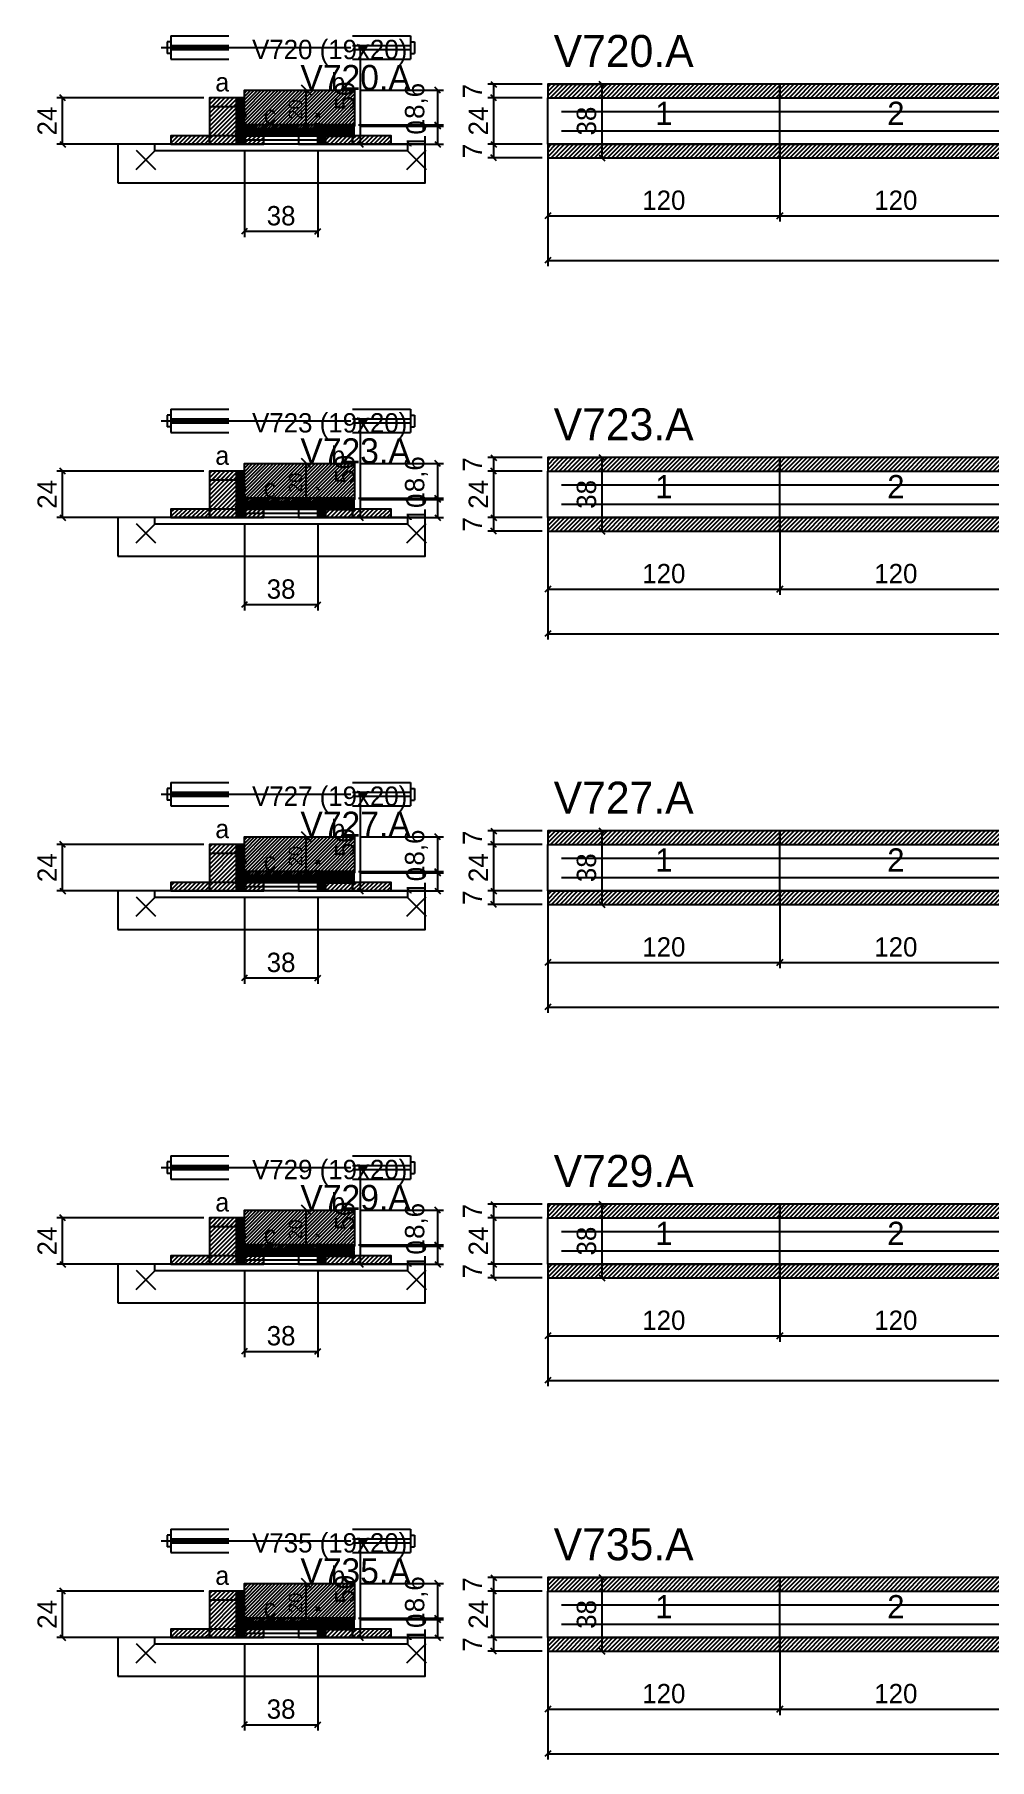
# Model space of a CAD drawing. Extents: x -9000 to 3070, y -6649 to 1250.
# Drawn here: x -69 to 425, y -2596 to -1704 of the extents above; entities that cross this region are included whole.
import ezdxf
from ezdxf.enums import TextEntityAlignment as Align

# ---------------------------------------------------------------- set-up
doc = ezdxf.new("R2010")
doc.units = 0
for name, color, linetype in [('5', 5, 'Continuous'), ('BARRA_ANCORAGEM', 126, 'Continuous'), ('barrote', 126, 'Continuous'), ('CONCRETO', 251, 'Continuous'), ('COTA', 241, 'Continuous'), ('Cota Seção (2x)', 241, 'Continuous'), ('detalhes', 7, 'Continuous'), ('Hachura', 251, 'Continuous'), ('HACHURACONCRETO', 251, 'Continuous'), ('Madeira', 126, 'Continuous'), ('NOMENCLATURA', 7, 'Continuous'), ('Painéis', 200, 'Continuous'), ('presilha', 224, 'Continuous'), ('SARR_2.2x7', 40, 'Continuous'), ('SARRAFO_2_2X7', 40, 'Continuous'), ('SCO-___-LAJ', 224, 'Continuous'), ('TENSOR', 224, 'Continuous'), ('Texto Seção', 7, 'Continuous')]:
    doc.layers.add(name, color=color, linetype=linetype)
doc.dimstyles.new('PAINEL', dxfattribs={"dimtxt": 10, "dimasz": 3, "dimexe": 3, "dimexo": 3, "dimgap": 3, "dimtad": 1, "dimblk": 'OBLIQUE', "dimblk1": 'OBLIQUE', "dimcen": 2.5, "dimclrd": 4, "dimclre": 4, "dimclrt": 240, "dimazin": 3, "dimtfac": 1, "dimtmove": 0, "dimatfit": 3})
doc.dimstyles.new('SECAO2X', dxfattribs={"dimtxt": 7, "dimasz": 5, "dimexe": 3, "dimexo": 3, "dimgap": 2, "dimtad": 3, "dimblk": 'OBLIQUE', "dimblk1": 'OBLIQUE', "dimcen": 2.5, "dimclrd": 4, "dimclre": 4, "dimclrt": 1, "dimazin": 3, "dimtfac": 1, "dimtmove": 0, "dimatfit": 3})

# ---------------------------------------------------------------- blocks, each defined once
blk = doc.blocks.new('PAR_ESQ')
for p, q in [((-1, -1), (1, 1)), ((-1, 1), (1, -1))]:
    blk.add_line(p, q)
blk = doc.blocks.new('PAR_FUNDO_ESQ')
for p, q in [((-1, -1), (1, 1)), ((-1, 1), (1, -1))]:
    blk.add_line(p, q)
blk = doc.blocks.new('PAR_FUNDO_DIR')
for p, q in [((-1, -1), (1, 1)), ((-1, 1), (1, -1))]:
    blk.add_line(p, q)
blk = doc.blocks.new('par_int_esq')
for p, q in [((-1, -1), (1, 1)), ((-1, 1), (1, -1))]:
    blk.add_line(p, q)
blk = doc.blocks.new('par_int_dir')
for p, q in [((-1, -1), (1, 1)), ((-1, 1), (1, -1))]:
    blk.add_line(p, q)
blk = doc.blocks.new('_OBLIQUE')
at = {"color": 0, "linetype": 'BYBLOCK'}
blk.add_line((-0.5, -0.5), (0.5, 0.5), dxfattribs=at)

msp = doc.modelspace()

# ---------------------------------------------------------------- hatches: boundary and pattern name
at = {"layer": 'COTA'}
h = msp.add_hatch(dxfattribs=at)
h.set_pattern_fill('ANSI31', scale=0.4)
h.paths.add_polyline_path([(40, -1753), (40, -1733), (97, -1733), (97, -1751.6), (78, -1751.6), (78, -1753)])
h = msp.add_hatch(dxfattribs=at)
h.set_pattern_fill('ANSI31', scale=0.5)
h.paths.add_polyline_path([(197, -1737), (317, -1737), (317, -1730), (197, -1730)])
h = msp.add_hatch(dxfattribs=at)
h.set_pattern_fill('ANSI31', scale=0.5)
h.paths.add_polyline_path([(317, -1737), (437, -1737), (437, -1730), (317, -1730)])
h = msp.add_hatch(dxfattribs=at)
h.set_pattern_fill('ANSI31', scale=0.5)
h.paths.add_polyline_path([(197, -1768), (317, -1768), (317, -1761), (197, -1761)])
h = msp.add_hatch(dxfattribs=at)
h.set_pattern_fill('ANSI31', scale=0.5)
h.paths.add_polyline_path([(317, -1768), (437, -1768), (437, -1761), (317, -1761)])
h = msp.add_hatch(dxfattribs=at)
h.set_pattern_fill('ANSI31', scale=0.4)
h.paths.add_polyline_path([(40, -1946), (40, -1926), (97, -1926), (97, -1944.6), (78, -1944.6), (78, -1946)])
h = msp.add_hatch(dxfattribs=at)
h.set_pattern_fill('ANSI31', scale=0.5)
h.paths.add_polyline_path([(197, -1930), (317, -1930), (317, -1923), (197, -1923)])
h = msp.add_hatch(dxfattribs=at)
h.set_pattern_fill('ANSI31', scale=0.5)
h.paths.add_polyline_path([(317, -1930), (437, -1930), (437, -1923), (317, -1923)])
h = msp.add_hatch(dxfattribs=at)
h.set_pattern_fill('ANSI31', scale=0.5)
h.paths.add_polyline_path([(197, -1961), (317, -1961), (317, -1954), (197, -1954)])
h = msp.add_hatch(dxfattribs=at)
h.set_pattern_fill('ANSI31', scale=0.5)
h.paths.add_polyline_path([(317, -1961), (437, -1961), (437, -1954), (317, -1954)])
h = msp.add_hatch(dxfattribs=at)
h.set_pattern_fill('ANSI31', scale=0.4)
h.paths.add_polyline_path([(40, -2139), (40, -2119), (97, -2119), (97, -2137.6), (78, -2137.6), (78, -2139)])
h = msp.add_hatch(dxfattribs=at)
h.set_pattern_fill('ANSI31', scale=0.5)
h.paths.add_polyline_path([(197, -2123), (317, -2123), (317, -2116), (197, -2116)])
h = msp.add_hatch(dxfattribs=at)
h.set_pattern_fill('ANSI31', scale=0.5)
h.paths.add_polyline_path([(317, -2123), (437, -2123), (437, -2116), (317, -2116)])
h = msp.add_hatch(dxfattribs=at)
h.set_pattern_fill('ANSI31', scale=0.5)
h.paths.add_polyline_path([(197, -2154), (317, -2154), (317, -2147), (197, -2147)])
h = msp.add_hatch(dxfattribs=at)
h.set_pattern_fill('ANSI31', scale=0.5)
h.paths.add_polyline_path([(317, -2154), (437, -2154), (437, -2147), (317, -2147)])
h = msp.add_hatch(dxfattribs=at)
h.set_pattern_fill('ANSI31', scale=0.5)
h.paths.add_polyline_path([(197, -2316), (317, -2316), (317, -2309), (197, -2309)])
h = msp.add_hatch(dxfattribs=at)
h.set_pattern_fill('ANSI31', scale=0.5)
h.paths.add_polyline_path([(317, -2316), (437, -2316), (437, -2309), (317, -2309)])
h = msp.add_hatch(dxfattribs=at)
h.set_pattern_fill('ANSI31', scale=0.4)
h.paths.add_polyline_path([(40, -2332), (40, -2312), (97, -2312), (97, -2330.6), (78, -2330.6), (78, -2332)])
h = msp.add_hatch(dxfattribs=at)
h.set_pattern_fill('ANSI31', scale=0.5)
h.paths.add_polyline_path([(197, -2347), (317, -2347), (317, -2340), (197, -2340)])
h = msp.add_hatch(dxfattribs=at)
h.set_pattern_fill('ANSI31', scale=0.5)
h.paths.add_polyline_path([(317, -2347), (437, -2347), (437, -2340), (317, -2340)])
h = msp.add_hatch(dxfattribs=at)
h.set_pattern_fill('ANSI31', scale=0.4)
h.paths.add_polyline_path([(40, -2525), (40, -2505), (97, -2505), (97, -2523.6), (78, -2523.6), (78, -2525)])
h = msp.add_hatch(dxfattribs=at)
h.set_pattern_fill('ANSI31', scale=0.5)
h.paths.add_polyline_path([(197, -2509), (317, -2509), (317, -2502), (197, -2502)])
h = msp.add_hatch(dxfattribs=at)
h.set_pattern_fill('ANSI31', scale=0.5)
h.paths.add_polyline_path([(317, -2509), (437, -2509), (437, -2502), (317, -2502)])
h = msp.add_hatch(dxfattribs=at)
h.set_pattern_fill('ANSI31', scale=0.5)
h.paths.add_polyline_path([(197, -2540), (317, -2540), (317, -2533), (197, -2533)])
h = msp.add_hatch(dxfattribs=at)
h.set_pattern_fill('ANSI31', scale=0.5)
h.paths.add_polyline_path([(317, -2540), (437, -2540), (437, -2533), (317, -2533)])
at = {"layer": 'Hachura'}
h = msp.add_hatch(dxfattribs=at)
h.set_pattern_fill('ANSI31', scale=0.5)
h.paths.add_polyline_path([(22, -1761), (36, -1761), (36, -1737), (22, -1737)])
h = msp.add_hatch(dxfattribs=at)
h.set_pattern_fill('ANSI31', scale=0.5)
h.paths.add_polyline_path([(22, -1741.4), (36, -1741.4), (36, -1737), (22, -1737)])
h = msp.add_hatch(dxfattribs=at)
h.set_pattern_fill('SOLID')
h.paths.add_polyline_path([(36, -1761), (40, -1761), (40, -1737), (36, -1737)])
h = msp.add_hatch(dxfattribs=at)
h.set_pattern_fill('ANSI31', scale=0.5)
h.paths.add_polyline_path([(2, -1761), (22, -1761), (22, -1756.6), (2, -1756.6)])
h = msp.add_hatch(dxfattribs=at)
h.set_pattern_fill('SOLID')
h.paths.add_polyline_path([(40, -1756.6), (78, -1756.6), (78, -1753), (40, -1753)])
h = msp.add_hatch(dxfattribs=at)
h.set_pattern_fill('ANSI31', scale=0.5)
h.paths.add_polyline_path([(40, -1761), (50, -1761), (50, -1756.6), (40, -1756.6)])
h = msp.add_hatch(dxfattribs=at)
h.set_pattern_fill('SOLID')
h.paths.add_polyline_path([(78, -1761), (82, -1761), (82, -1751), (78, -1751)])
h = msp.add_hatch(dxfattribs=at)
h.set_pattern_fill('SOLID')
h.paths.add_polyline_path([(78, -1751), (97, -1751), (97, -1757), (78, -1757)])
h = msp.add_hatch(dxfattribs=at)
h.set_pattern_fill('ANSI31', scale=0.5)
h.paths.add_polyline_path([(82, -1761), (96, -1761), (96, -1751), (82, -1751)])
h = msp.add_hatch(dxfattribs=at)
h.set_pattern_fill('ANSI31', scale=0.5)
h.paths.add_polyline_path([(82, -1755.4), (96, -1755.4), (96, -1751), (82, -1751)])
h = msp.add_hatch(dxfattribs=at)
h.set_pattern_fill('ANSI31', scale=0.5)
h.paths.add_polyline_path([(96, -1761), (116, -1761), (116, -1756.6), (96, -1756.6)])
h = msp.add_hatch(dxfattribs=at)
h.set_pattern_fill('ANSI31', scale=0.5)
h.paths.add_polyline_path([(22, -1954), (36, -1954), (36, -1930), (22, -1930)])
h = msp.add_hatch(dxfattribs=at)
h.set_pattern_fill('ANSI31', scale=0.5)
h.paths.add_polyline_path([(22, -1934.4), (36, -1934.4), (36, -1930), (22, -1930)])
h = msp.add_hatch(dxfattribs=at)
h.set_pattern_fill('SOLID')
h.paths.add_polyline_path([(36, -1954), (40, -1954), (40, -1930), (36, -1930)])
h = msp.add_hatch(dxfattribs=at)
h.set_pattern_fill('SOLID')
h.paths.add_polyline_path([(78, -1954), (82, -1954), (82, -1944), (78, -1944)])
h = msp.add_hatch(dxfattribs=at)
h.set_pattern_fill('SOLID')
h.paths.add_polyline_path([(78, -1944), (97, -1944), (97, -1950), (78, -1950)])
h = msp.add_hatch(dxfattribs=at)
h.set_pattern_fill('ANSI31', scale=0.5)
h.paths.add_polyline_path([(82, -1954), (96, -1954), (96, -1944), (82, -1944)])
h = msp.add_hatch(dxfattribs=at)
h.set_pattern_fill('ANSI31', scale=0.5)
h.paths.add_polyline_path([(82, -1948.4), (96, -1948.4), (96, -1944), (82, -1944)])
h = msp.add_hatch(dxfattribs=at)
h.set_pattern_fill('ANSI31', scale=0.5)
h.paths.add_polyline_path([(2, -1954), (22, -1954), (22, -1949.6), (2, -1949.6)])
h = msp.add_hatch(dxfattribs=at)
h.set_pattern_fill('SOLID')
h.paths.add_polyline_path([(40, -1949.6), (78, -1949.6), (78, -1946), (40, -1946)])
h = msp.add_hatch(dxfattribs=at)
h.set_pattern_fill('ANSI31', scale=0.5)
h.paths.add_polyline_path([(40, -1954), (50, -1954), (50, -1949.6), (40, -1949.6)])
h = msp.add_hatch(dxfattribs=at)
h.set_pattern_fill('ANSI31', scale=0.5)
h.paths.add_polyline_path([(96, -1954), (116, -1954), (116, -1949.6), (96, -1949.6)])
h = msp.add_hatch(dxfattribs=at)
h.set_pattern_fill('ANSI31', scale=0.5)
h.paths.add_polyline_path([(22, -2147), (36, -2147), (36, -2123), (22, -2123)])
h = msp.add_hatch(dxfattribs=at)
h.set_pattern_fill('ANSI31', scale=0.5)
h.paths.add_polyline_path([(22, -2127.4), (36, -2127.4), (36, -2123), (22, -2123)])
h = msp.add_hatch(dxfattribs=at)
h.set_pattern_fill('SOLID')
h.paths.add_polyline_path([(36, -2147), (40, -2147), (40, -2123), (36, -2123)])
h = msp.add_hatch(dxfattribs=at)
h.set_pattern_fill('SOLID')
h.paths.add_polyline_path([(40, -2142.6), (78, -2142.6), (78, -2139), (40, -2139)])
h = msp.add_hatch(dxfattribs=at)
h.set_pattern_fill('SOLID')
h.paths.add_polyline_path([(78, -2147), (82, -2147), (82, -2137), (78, -2137)])
h = msp.add_hatch(dxfattribs=at)
h.set_pattern_fill('SOLID')
h.paths.add_polyline_path([(78, -2137), (97, -2137), (97, -2143), (78, -2143)])
h = msp.add_hatch(dxfattribs=at)
h.set_pattern_fill('ANSI31', scale=0.5)
h.paths.add_polyline_path([(82, -2147), (96, -2147), (96, -2137), (82, -2137)])
h = msp.add_hatch(dxfattribs=at)
h.set_pattern_fill('ANSI31', scale=0.5)
h.paths.add_polyline_path([(82, -2141.4), (96, -2141.4), (96, -2137), (82, -2137)])
h = msp.add_hatch(dxfattribs=at)
h.set_pattern_fill('ANSI31', scale=0.5)
h.paths.add_polyline_path([(2, -2147), (22, -2147), (22, -2142.6), (2, -2142.6)])
h = msp.add_hatch(dxfattribs=at)
h.set_pattern_fill('ANSI31', scale=0.5)
h.paths.add_polyline_path([(40, -2147), (50, -2147), (50, -2142.6), (40, -2142.6)])
h = msp.add_hatch(dxfattribs=at)
h.set_pattern_fill('ANSI31', scale=0.5)
h.paths.add_polyline_path([(96, -2147), (116, -2147), (116, -2142.6), (96, -2142.6)])
h = msp.add_hatch(dxfattribs=at)
h.set_pattern_fill('ANSI31', scale=0.5)
h.paths.add_polyline_path([(22, -2340), (36, -2340), (36, -2316), (22, -2316)])
h = msp.add_hatch(dxfattribs=at)
h.set_pattern_fill('ANSI31', scale=0.5)
h.paths.add_polyline_path([(22, -2320.4), (36, -2320.4), (36, -2316), (22, -2316)])
h = msp.add_hatch(dxfattribs=at)
h.set_pattern_fill('SOLID')
h.paths.add_polyline_path([(36, -2340), (40, -2340), (40, -2316), (36, -2316)])
h = msp.add_hatch(dxfattribs=at)
h.set_pattern_fill('ANSI31', scale=0.5)
h.paths.add_polyline_path([(2, -2340), (22, -2340), (22, -2335.6), (2, -2335.6)])
h = msp.add_hatch(dxfattribs=at)
h.set_pattern_fill('SOLID')
h.paths.add_polyline_path([(40, -2335.6), (78, -2335.6), (78, -2332), (40, -2332)])
h = msp.add_hatch(dxfattribs=at)
h.set_pattern_fill('ANSI31', scale=0.5)
h.paths.add_polyline_path([(40, -2340), (50, -2340), (50, -2335.6), (40, -2335.6)])
h = msp.add_hatch(dxfattribs=at)
h.set_pattern_fill('SOLID')
h.paths.add_polyline_path([(78, -2340), (82, -2340), (82, -2330), (78, -2330)])
h = msp.add_hatch(dxfattribs=at)
h.set_pattern_fill('SOLID')
h.paths.add_polyline_path([(78, -2330), (97, -2330), (97, -2336), (78, -2336)])
h = msp.add_hatch(dxfattribs=at)
h.set_pattern_fill('ANSI31', scale=0.5)
h.paths.add_polyline_path([(82, -2340), (96, -2340), (96, -2330), (82, -2330)])
h = msp.add_hatch(dxfattribs=at)
h.set_pattern_fill('ANSI31', scale=0.5)
h.paths.add_polyline_path([(82, -2334.4), (96, -2334.4), (96, -2330), (82, -2330)])
h = msp.add_hatch(dxfattribs=at)
h.set_pattern_fill('ANSI31', scale=0.5)
h.paths.add_polyline_path([(96, -2340), (116, -2340), (116, -2335.6), (96, -2335.6)])
h = msp.add_hatch(dxfattribs=at)
h.set_pattern_fill('ANSI31', scale=0.5)
h.paths.add_polyline_path([(22, -2533), (36, -2533), (36, -2509), (22, -2509)])
h = msp.add_hatch(dxfattribs=at)
h.set_pattern_fill('ANSI31', scale=0.5)
h.paths.add_polyline_path([(22, -2513.4), (36, -2513.4), (36, -2509), (22, -2509)])
h = msp.add_hatch(dxfattribs=at)
h.set_pattern_fill('SOLID')
h.paths.add_polyline_path([(36, -2533), (40, -2533), (40, -2509), (36, -2509)])
h = msp.add_hatch(dxfattribs=at)
h.set_pattern_fill('SOLID')
h.paths.add_polyline_path([(78, -2533), (82, -2533), (82, -2523), (78, -2523)])
h = msp.add_hatch(dxfattribs=at)
h.set_pattern_fill('SOLID')
h.paths.add_polyline_path([(78, -2523), (97, -2523), (97, -2529), (78, -2529)])
h = msp.add_hatch(dxfattribs=at)
h.set_pattern_fill('ANSI31', scale=0.5)
h.paths.add_polyline_path([(82, -2533), (96, -2533), (96, -2523), (82, -2523)])
h = msp.add_hatch(dxfattribs=at)
h.set_pattern_fill('ANSI31', scale=0.5)
h.paths.add_polyline_path([(82, -2527.4), (96, -2527.4), (96, -2523), (82, -2523)])
h = msp.add_hatch(dxfattribs=at)
h.set_pattern_fill('ANSI31', scale=0.5)
h.paths.add_polyline_path([(2, -2533), (22, -2533), (22, -2528.6), (2, -2528.6)])
h = msp.add_hatch(dxfattribs=at)
h.set_pattern_fill('SOLID')
h.paths.add_polyline_path([(40, -2528.6), (78, -2528.6), (78, -2525), (40, -2525)])
h = msp.add_hatch(dxfattribs=at)
h.set_pattern_fill('ANSI31', scale=0.5)
h.paths.add_polyline_path([(40, -2533), (50, -2533), (50, -2528.6), (40, -2528.6)])
h = msp.add_hatch(dxfattribs=at)
h.set_pattern_fill('ANSI31', scale=0.5)
h.paths.add_polyline_path([(96, -2533), (116, -2533), (116, -2528.6), (96, -2528.6)])
at = {"layer": 'HACHURACONCRETO'}
h = msp.add_hatch(dxfattribs=at)
h.set_pattern_fill('ANSI31', scale=0.3)
h.paths.add_polyline_path([(40, -1756.6), (78, -1756.6), (78, -1751), (40, -1751)])
h = msp.add_hatch(dxfattribs=at)
h.set_pattern_fill('ANSI31', scale=0.3)
h.paths.add_polyline_path([(40, -1949.6), (78, -1949.6), (78, -1944), (40, -1944)])
h = msp.add_hatch(dxfattribs=at)
h.set_pattern_fill('ANSI31', scale=0.3)
h.paths.add_polyline_path([(40, -2142.6), (78, -2142.6), (78, -2137), (40, -2137)])
h = msp.add_hatch(dxfattribs=at)
h.set_pattern_fill('ANSI31', scale=0.3)
h.paths.add_polyline_path([(40, -2335.6), (78, -2335.6), (78, -2330), (40, -2330)])
h = msp.add_hatch(dxfattribs=at)
h.set_pattern_fill('ANSI31', scale=0.3)
h.paths.add_polyline_path([(40, -2528.6), (78, -2528.6), (78, -2523), (40, -2523)])

# ---------------------------------------------------------------- linework, layer by layer
for p, q in [((0, -1708), (0, -1714)), ((2, -1708), (0, -1708)), ((2, -1705), (32, -1705)), ((2, -1705), (2, -1717)), ((2, -1710), (32, -1710)), ((2, -1712), (32, -1712)), ((96, -1705), (126, -1705)), ((96, -1710), (126, -1710)), ((96, -1712), (126, -1712)), ((126, -1705), (126, -1717)), ((126, -1708), (128, -1708)), ((128, -1708), (128, -1714)), ((2, -1714), (0, -1714)), ((2, -1717), (32, -1717)), ((96, -1717), (126, -1717)), ((126, -1714), (128, -1714)), ((2, -1898), (32, -1898)), ((2, -1898), (2, -1910)), ((96, -1898), (126, -1898)), ((126, -1898), (126, -1910)), ((0, -1901), (0, -1907)), ((2, -1901), (0, -1901)), ((2, -1907), (0, -1907)), ((2, -1903), (32, -1903)), ((2, -1905), (32, -1905)), ((96, -1903), (126, -1903)), ((96, -1905), (126, -1905)), ((126, -1901), (128, -1901)), ((126, -1907), (128, -1907)), ((128, -1901), (128, -1907)), ((2, -1910), (32, -1910)), ((96, -1910), (126, -1910)), ((0, -2094), (0, -2100)), ((2, -2094), (0, -2094)), ((2, -2091), (32, -2091)), ((2, -2091), (2, -2103)), ((96, -2091), (126, -2091)), ((126, -2091), (126, -2103)), ((126, -2094), (128, -2094)), ((128, -2094), (128, -2100)), ((2, -2100), (0, -2100)), ((2, -2096), (32, -2096)), ((2, -2098), (32, -2098)), ((2, -2103), (32, -2103)), ((96, -2096), (126, -2096)), ((96, -2098), (126, -2098)), ((96, -2103), (126, -2103)), ((126, -2100), (128, -2100)), ((0, -2287), (0, -2293)), ((2, -2287), (0, -2287)), ((2, -2284), (32, -2284)), ((2, -2284), (2, -2296)), ((2, -2289), (32, -2289)), ((2, -2291), (32, -2291)), ((96, -2284), (126, -2284)), ((96, -2289), (126, -2289)), ((96, -2291), (126, -2291)), ((126, -2284), (126, -2296)), ((126, -2287), (128, -2287)), ((128, -2287), (128, -2293)), ((2, -2293), (0, -2293)), ((2, -2296), (32, -2296)), ((96, -2296), (126, -2296)), ((126, -2293), (128, -2293)), ((2, -2477), (32, -2477)), ((2, -2477), (2, -2489)), ((96, -2477), (126, -2477)), ((126, -2477), (126, -2489)), ((0, -2480), (0, -2486)), ((2, -2480), (0, -2480)), ((2, -2486), (0, -2486)), ((2, -2482), (32, -2482)), ((2, -2484), (32, -2484)), ((96, -2482), (126, -2482)), ((96, -2484), (126, -2484)), ((126, -2480), (128, -2480)), ((126, -2486), (128, -2486)), ((128, -2480), (128, -2486)), ((2, -2489), (32, -2489)), ((96, -2489), (126, -2489))]:
    msp.add_line(p, q)
at = {"layer": 'BARRA_ANCORAGEM'}
for p, q in [((40, -1753.3), (78, -1753.3)), ((40, -1755.3), (40, -1753.3)), ((40, -1755.3), (78, -1755.3)), ((40, -1756.7), (78, -1756.7)), ((40, -1758.7), (40, -1756.7)), ((78, -1755.3), (78, -1753.3)), ((78, -1758.7), (78, -1756.7)), ((40, -1758.7), (78, -1758.7)), ((40, -1946.3), (78, -1946.3)), ((40, -1948.3), (40, -1946.3)), ((40, -1948.3), (78, -1948.3)), ((40, -1949.7), (78, -1949.7)), ((40, -1951.7), (40, -1949.7)), ((40, -1951.7), (78, -1951.7)), ((78, -1948.3), (78, -1946.3)), ((78, -1951.7), (78, -1949.7)), ((40, -2139.3), (78, -2139.3)), ((40, -2141.3), (40, -2139.3)), ((78, -2141.3), (78, -2139.3)), ((40, -2141.3), (78, -2141.3)), ((40, -2142.7), (78, -2142.7)), ((40, -2144.7), (40, -2142.7)), ((40, -2144.7), (78, -2144.7)), ((78, -2144.7), (78, -2142.7)), ((40, -2332.3), (78, -2332.3)), ((40, -2334.3), (40, -2332.3)), ((40, -2334.3), (78, -2334.3)), ((40, -2335.7), (78, -2335.7)), ((40, -2337.7), (40, -2335.7)), ((78, -2334.3), (78, -2332.3)), ((78, -2337.7), (78, -2335.7)), ((40, -2337.7), (78, -2337.7)), ((40, -2525.3), (78, -2525.3)), ((40, -2527.3), (40, -2525.3)), ((40, -2527.3), (78, -2527.3)), ((40, -2528.7), (78, -2528.7)), ((40, -2530.7), (40, -2528.7)), ((40, -2530.7), (78, -2530.7)), ((78, -2527.3), (78, -2525.3)), ((78, -2530.7), (78, -2528.7))]:
    msp.add_line(p, q, dxfattribs=at)
at = {"layer": 'barrote'}
for points in [[(-25.5, -1781), (133.5, -1781), (133.5, -1761), (-25.5, -1761)], [(-25.5, -1974), (133.5, -1974), (133.5, -1954), (-25.5, -1954)], [(-25.5, -2167), (133.5, -2167), (133.5, -2147), (-25.5, -2147)], [(-25.5, -2360), (133.5, -2360), (133.5, -2340), (-25.5, -2340)], [(-25.5, -2553), (133.5, -2553), (133.5, -2533), (-25.5, -2533)]]:
    msp.add_lwpolyline(points, close=True, dxfattribs=at)
at = {"layer": 'CONCRETO'}
for points in [[(40, -1753), (40, -1733), (97, -1733), (97, -1751.6), (78, -1751.6), (78, -1753)], [(40, -1946), (40, -1926), (97, -1926), (97, -1944.6), (78, -1944.6), (78, -1946)], [(40, -2139), (40, -2119), (97, -2119), (97, -2137.6), (78, -2137.6), (78, -2139)], [(40, -2332), (40, -2312), (97, -2312), (97, -2330.6), (78, -2330.6), (78, -2332)], [(40, -2525), (40, -2505), (97, -2505), (97, -2523.6), (78, -2523.6), (78, -2525)]]:
    msp.add_lwpolyline(points, close=True, dxfattribs=at)
at = {"layer": 'HACHURACONCRETO'}
for points in [[(40, -1756.6), (78, -1756.6), (78, -1751), (40, -1751)], [(40, -1949.6), (78, -1949.6), (78, -1944), (40, -1944)], [(40, -2142.6), (78, -2142.6), (78, -2137), (40, -2137)], [(40, -2335.6), (78, -2335.6), (78, -2330), (40, -2330)], [(40, -2528.6), (78, -2528.6), (78, -2523), (40, -2523)]]:
    msp.add_lwpolyline(points, close=True, dxfattribs=at)
at = {"layer": 'Madeira'}
for points in [[(22, -1761), (36, -1761), (36, -1737), (22, -1737)], [(22, -1741.4), (36, -1741.4), (36, -1737), (22, -1737)], [(2, -1761), (22, -1761), (22, -1756.6), (2, -1756.6)], [(22, -1761), (36, -1761), (36, -1756.6), (22, -1756.6)], [(40, -1761), (50, -1761), (50, -1756.6), (40, -1756.6)], [(68, -1761), (78, -1761), (78, -1756.6), (68, -1756.6)], [(82, -1761), (96, -1761), (96, -1751), (82, -1751)], [(82, -1755.4), (96, -1755.4), (96, -1751), (82, -1751)], [(96, -1761), (116, -1761), (116, -1756.6), (96, -1756.6)], [(22, -1954), (36, -1954), (36, -1930), (22, -1930)], [(22, -1934.4), (36, -1934.4), (36, -1930), (22, -1930)], [(82, -1954), (96, -1954), (96, -1944), (82, -1944)], [(82, -1948.4), (96, -1948.4), (96, -1944), (82, -1944)], [(2, -1954), (22, -1954), (22, -1949.6), (2, -1949.6)], [(22, -1954), (36, -1954), (36, -1949.6), (22, -1949.6)], [(40, -1954), (50, -1954), (50, -1949.6), (40, -1949.6)], [(68, -1954), (78, -1954), (78, -1949.6), (68, -1949.6)], [(96, -1954), (116, -1954), (116, -1949.6), (96, -1949.6)], [(22, -2147), (36, -2147), (36, -2123), (22, -2123)], [(22, -2127.4), (36, -2127.4), (36, -2123), (22, -2123)], [(82, -2147), (96, -2147), (96, -2137), (82, -2137)], [(82, -2141.4), (96, -2141.4), (96, -2137), (82, -2137)], [(2, -2147), (22, -2147), (22, -2142.6), (2, -2142.6)], [(22, -2147), (36, -2147), (36, -2142.6), (22, -2142.6)], [(40, -2147), (50, -2147), (50, -2142.6), (40, -2142.6)], [(68, -2147), (78, -2147), (78, -2142.6), (68, -2142.6)], [(96, -2147), (116, -2147), (116, -2142.6), (96, -2142.6)], [(22, -2340), (36, -2340), (36, -2316), (22, -2316)], [(22, -2320.4), (36, -2320.4), (36, -2316), (22, -2316)], [(2, -2340), (22, -2340), (22, -2335.6), (2, -2335.6)], [(22, -2340), (36, -2340), (36, -2335.6), (22, -2335.6)], [(40, -2340), (50, -2340), (50, -2335.6), (40, -2335.6)], [(68, -2340), (78, -2340), (78, -2335.6), (68, -2335.6)], [(82, -2340), (96, -2340), (96, -2330), (82, -2330)], [(82, -2334.4), (96, -2334.4), (96, -2330), (82, -2330)], [(96, -2340), (116, -2340), (116, -2335.6), (96, -2335.6)], [(22, -2533), (36, -2533), (36, -2509), (22, -2509)], [(22, -2513.4), (36, -2513.4), (36, -2509), (22, -2509)], [(82, -2533), (96, -2533), (96, -2523), (82, -2523)], [(82, -2527.4), (96, -2527.4), (96, -2523), (82, -2523)], [(2, -2533), (22, -2533), (22, -2528.6), (2, -2528.6)], [(22, -2533), (36, -2533), (36, -2528.6), (22, -2528.6)], [(40, -2533), (50, -2533), (50, -2528.6), (40, -2528.6)], [(68, -2533), (78, -2533), (78, -2528.6), (68, -2528.6)], [(96, -2533), (116, -2533), (116, -2528.6), (96, -2528.6)]]:
    msp.add_lwpolyline(points, close=True, dxfattribs=at)
at = {"layer": 'Painéis'}
for p, q in [((197, -1737), (317, -1737)), ((197, -1761), (197, -1737)), ((317, -1761), (317, -1737)), ((317, -1761), (317, -1737)), ((317, -1737), (437, -1737)), ((317, -1761), (317, -1737)), ((197, -1761), (317, -1761)), ((317, -1761), (437, -1761)), ((197, -1930), (317, -1930)), ((197, -1954), (197, -1930)), ((317, -1954), (317, -1930)), ((317, -1954), (317, -1930)), ((317, -1930), (437, -1930)), ((317, -1954), (317, -1930)), ((197, -1954), (317, -1954)), ((317, -1954), (437, -1954)), ((197, -2123), (317, -2123)), ((197, -2147), (197, -2123)), ((317, -2147), (317, -2123)), ((317, -2147), (317, -2123)), ((317, -2123), (437, -2123)), ((317, -2147), (317, -2123)), ((197, -2147), (317, -2147)), ((317, -2147), (437, -2147)), ((197, -2316), (317, -2316)), ((197, -2340), (197, -2316)), ((317, -2340), (317, -2316)), ((317, -2340), (317, -2316)), ((317, -2316), (437, -2316)), ((317, -2340), (317, -2316)), ((197, -2340), (317, -2340)), ((317, -2340), (437, -2340)), ((197, -2509), (317, -2509)), ((197, -2533), (197, -2509)), ((317, -2533), (317, -2509)), ((317, -2533), (317, -2509)), ((317, -2509), (437, -2509)), ((317, -2533), (317, -2509)), ((197, -2533), (317, -2533)), ((317, -2533), (437, -2533))]:
    msp.add_line(p, q, dxfattribs=at)
for points in [[(36, -1761), (40, -1761), (40, -1737), (36, -1737)], [(40, -1756.6), (78, -1756.6), (78, -1753), (40, -1753)], [(78, -1761), (82, -1761), (82, -1751), (78, -1751)], [(78, -1751), (97, -1751), (97, -1751.6), (78, -1751.6)], [(36, -1954), (40, -1954), (40, -1930), (36, -1930)], [(78, -1954), (82, -1954), (82, -1944), (78, -1944)], [(78, -1944), (97, -1944), (97, -1944.6), (78, -1944.6)], [(40, -1949.6), (78, -1949.6), (78, -1946), (40, -1946)], [(36, -2147), (40, -2147), (40, -2123), (36, -2123)], [(40, -2142.6), (78, -2142.6), (78, -2139), (40, -2139)], [(78, -2147), (82, -2147), (82, -2137), (78, -2137)], [(78, -2137), (97, -2137), (97, -2137.6), (78, -2137.6)], [(36, -2340), (40, -2340), (40, -2316), (36, -2316)], [(40, -2335.6), (78, -2335.6), (78, -2332), (40, -2332)], [(78, -2340), (82, -2340), (82, -2330), (78, -2330)], [(78, -2330), (97, -2330), (97, -2330.6), (78, -2330.6)], [(36, -2533), (40, -2533), (40, -2509), (36, -2509)], [(78, -2533), (82, -2533), (82, -2523), (78, -2523)], [(78, -2523), (97, -2523), (97, -2523.6), (78, -2523.6)], [(40, -2528.6), (78, -2528.6), (78, -2525), (40, -2525)]]:
    msp.add_lwpolyline(points, close=True, dxfattribs=at)
at = {"layer": 'presilha'}
for p, q in [((-16, -1774), (-6, -1764)), ((-16, -1764), (-6, -1774)), ((124, -1774), (134, -1764)), ((124, -1764), (134, -1774)), ((-16, -1967), (-6, -1957)), ((-16, -1957), (-6, -1967)), ((124, -1967), (134, -1957)), ((124, -1957), (134, -1967)), ((-16, -2160), (-6, -2150)), ((-16, -2150), (-6, -2160)), ((124, -2160), (134, -2150)), ((124, -2150), (134, -2160)), ((-16, -2353), (-6, -2343)), ((-16, -2343), (-6, -2353)), ((124, -2353), (134, -2343)), ((124, -2343), (134, -2353)), ((-16, -2546), (-6, -2536)), ((-16, -2536), (-6, -2546)), ((124, -2546), (134, -2536)), ((124, -2536), (134, -2546))]:
    msp.add_line(p, q, dxfattribs=at)
at = {"layer": 'SARR_2.2x7'}
for points in [[(204, -1744), (317, -1744)], [(204, -1744), (317, -1744)], [(317, -1744), (437, -1744)], [(317, -1744), (437, -1744)], [(204, -1754), (317, -1754)], [(204, -1754), (317, -1754)], [(317, -1754), (437, -1754)], [(317, -1754), (437, -1754)], [(204, -1937), (317, -1937)], [(204, -1937), (317, -1937)], [(317, -1937), (437, -1937)], [(317, -1937), (437, -1937)], [(204, -1947), (317, -1947)], [(204, -1947), (317, -1947)], [(317, -1947), (437, -1947)], [(317, -1947), (437, -1947)], [(204, -2130), (317, -2130)], [(204, -2130), (317, -2130)], [(317, -2130), (437, -2130)], [(317, -2130), (437, -2130)], [(204, -2140), (317, -2140)], [(204, -2140), (317, -2140)], [(317, -2140), (437, -2140)], [(317, -2140), (437, -2140)], [(204, -2323), (317, -2323)], [(204, -2323), (317, -2323)], [(317, -2323), (437, -2323)], [(317, -2323), (437, -2323)], [(204, -2333), (317, -2333)], [(204, -2333), (317, -2333)], [(317, -2333), (437, -2333)], [(317, -2333), (437, -2333)], [(204, -2516), (317, -2516)], [(204, -2516), (317, -2516)], [(317, -2516), (437, -2516)], [(317, -2516), (437, -2516)], [(204, -2526), (317, -2526)], [(204, -2526), (317, -2526)], [(317, -2526), (437, -2526)], [(317, -2526), (437, -2526)]]:
    msp.add_lwpolyline(points, dxfattribs=at)
at = {"layer": 'SARRAFO_2_2X7'}
for p, q in [((36, -1746.2), (36, -1741.8)), ((36, -1741.8), (40, -1741.8)), ((36, -1746.2), (40, -1746.2)), ((40, -1746.2), (40, -1741.8)), ((36, -1756.2), (36, -1751.8)), ((36, -1751.8), (40, -1751.8)), ((36, -1756.2), (40, -1756.2)), ((40, -1756.2), (40, -1751.8)), ((78, -1758.2), (78, -1753.8)), ((78, -1753.8), (82, -1753.8)), ((82, -1758.2), (82, -1753.8)), ((78, -1758.2), (82, -1758.2)), ((36, -1939.2), (36, -1934.8)), ((36, -1934.8), (40, -1934.8)), ((40, -1939.2), (40, -1934.8)), ((36, -1939.2), (40, -1939.2)), ((36, -1949.2), (36, -1944.8)), ((36, -1944.8), (40, -1944.8)), ((36, -1949.2), (40, -1949.2)), ((40, -1949.2), (40, -1944.8)), ((78, -1951.2), (78, -1946.8)), ((78, -1946.8), (82, -1946.8)), ((78, -1951.2), (82, -1951.2)), ((82, -1951.2), (82, -1946.8)), ((36, -2132.2), (36, -2127.8)), ((36, -2127.8), (40, -2127.8)), ((40, -2132.2), (40, -2127.8)), ((36, -2132.2), (40, -2132.2)), ((36, -2142.2), (36, -2137.8)), ((36, -2137.8), (40, -2137.8)), ((40, -2142.2), (40, -2137.8)), ((78, -2144.2), (78, -2139.8)), ((78, -2139.8), (82, -2139.8)), ((82, -2144.2), (82, -2139.8)), ((36, -2142.2), (40, -2142.2)), ((78, -2144.2), (82, -2144.2)), ((36, -2325.2), (36, -2320.8)), ((36, -2320.8), (40, -2320.8)), ((36, -2325.2), (40, -2325.2)), ((40, -2325.2), (40, -2320.8)), ((36, -2335.2), (36, -2330.8)), ((36, -2330.8), (40, -2330.8)), ((36, -2335.2), (40, -2335.2)), ((40, -2335.2), (40, -2330.8)), ((78, -2337.2), (78, -2332.8)), ((78, -2332.8), (82, -2332.8)), ((82, -2337.2), (82, -2332.8)), ((78, -2337.2), (82, -2337.2)), ((36, -2518.2), (36, -2513.8)), ((36, -2513.8), (40, -2513.8)), ((40, -2518.2), (40, -2513.8)), ((36, -2518.2), (40, -2518.2)), ((36, -2528.2), (36, -2523.8)), ((36, -2523.8), (40, -2523.8)), ((36, -2528.2), (40, -2528.2)), ((40, -2528.2), (40, -2523.8)), ((78, -2530.2), (78, -2525.8)), ((78, -2525.8), (82, -2525.8)), ((78, -2530.2), (82, -2530.2)), ((82, -2530.2), (82, -2525.8))]:
    msp.add_line(p, q, dxfattribs=at)
at = {"layer": 'SCO-___-LAJ'}
for points in [[(197, -1737), (317, -1737), (317, -1730), (197, -1730)], [(317, -1737), (437, -1737), (437, -1730), (317, -1730)], [(-6.5, -1764.2), (124.5, -1764.2), (124.5, -1761), (-6.5, -1761)], [(197, -1768), (317, -1768), (317, -1761), (197, -1761)], [(317, -1768), (437, -1768), (437, -1761), (317, -1761)], [(197, -1930), (317, -1930), (317, -1923), (197, -1923)], [(317, -1930), (437, -1930), (437, -1923), (317, -1923)], [(-6.5, -1957.2), (124.5, -1957.2), (124.5, -1954), (-6.5, -1954)], [(197, -1961), (317, -1961), (317, -1954), (197, -1954)], [(317, -1961), (437, -1961), (437, -1954), (317, -1954)], [(197, -2123), (317, -2123), (317, -2116), (197, -2116)], [(317, -2123), (437, -2123), (437, -2116), (317, -2116)], [(-6.5, -2150.2), (124.5, -2150.2), (124.5, -2147), (-6.5, -2147)], [(197, -2154), (317, -2154), (317, -2147), (197, -2147)], [(317, -2154), (437, -2154), (437, -2147), (317, -2147)], [(197, -2316), (317, -2316), (317, -2309), (197, -2309)], [(317, -2316), (437, -2316), (437, -2309), (317, -2309)], [(-6.5, -2343.2), (124.5, -2343.2), (124.5, -2340), (-6.5, -2340)], [(197, -2347), (317, -2347), (317, -2340), (197, -2340)], [(317, -2347), (437, -2347), (437, -2340), (317, -2340)], [(197, -2509), (317, -2509), (317, -2502), (197, -2502)], [(317, -2509), (437, -2509), (437, -2502), (317, -2502)], [(-6.5, -2536.2), (124.5, -2536.2), (124.5, -2533), (-6.5, -2533)], [(197, -2540), (317, -2540), (317, -2533), (197, -2533)], [(317, -2540), (437, -2540), (437, -2533), (317, -2533)]]:
    msp.add_lwpolyline(points, close=True, dxfattribs=at)
at = {"layer": 'TENSOR'}
for p, q in [((-3, -1711), (95, -1711)), ((-3, -1904), (95, -1904)), ((-3, -2097), (95, -2097)), ((-3, -2290), (95, -2290)), ((-3, -2483), (95, -2483))]:
    msp.add_line(p, q, dxfattribs=at)

# ---------------------------------------------------------------- block references
at = {"layer": 'Painéis'}
for name, p in [('par_int_esq', (40, -1746)), ('par_int_dir', (78, -1746)), ('PAR_ESQ', (36, -1756)), ('PAR_FUNDO_ESQ', (40, -1751)), ('PAR_FUNDO_DIR', (78, -1751)), ('par_int_esq', (40, -1939)), ('PAR_FUNDO_ESQ', (40, -1944)), ('par_int_dir', (78, -1939)), ('PAR_FUNDO_DIR', (78, -1944)), ('PAR_ESQ', (36, -1949)), ('par_int_esq', (40, -2132)), ('par_int_dir', (78, -2132)), ('PAR_FUNDO_ESQ', (40, -2137)), ('PAR_FUNDO_DIR', (78, -2137)), ('PAR_ESQ', (36, -2142)), ('par_int_esq', (40, -2325)), ('par_int_dir', (78, -2325)), ('PAR_ESQ', (36, -2335)), ('PAR_FUNDO_ESQ', (40, -2330)), ('PAR_FUNDO_DIR', (78, -2330)), ('par_int_esq', (40, -2518)), ('PAR_FUNDO_ESQ', (40, -2523)), ('par_int_dir', (78, -2518)), ('PAR_FUNDO_DIR', (78, -2523)), ('PAR_ESQ', (36, -2528))]:
    msp.add_blockref(name, p, dxfattribs=at)

# ---------------------------------------------------------------- texts
at = {"layer": '5'}
for s, p in [('2', (377, -1745)), ('1', (257, -1745)), ('1', (257, -1938)), ('2', (377, -1938)), ('1', (257, -2131)), ('2', (377, -2131)), ('1', (257, -2324)), ('2', (377, -2324)), ('1', (257, -2517)), ('2', (377, -2517))]:
    msp.add_text(s, height=12, dxfattribs=at).set_placement(p, align=Align.MIDDLE_CENTER)
at = {"layer": 'detalhes'}
for s, p in [('a', (25, -1733.7)), ('b', (85, -1733.7)), ('c', (50, -1750.5)), ('b', (85, -1926.7)), ('a', (25, -1926.7)), ('c', (50, -1943.5)), ('a', (25, -2119.7)), ('b', (85, -2119.7)), ('c', (50, -2136.5)), ('a', (25, -2312.7)), ('b', (85, -2312.7)), ('c', (50, -2329.5)), ('b', (85, -2505.7)), ('a', (25, -2505.7)), ('c', (50, -2522.5))]:
    msp.add_text(s, height=9.6, dxfattribs=at).set_placement(p)
at = {"layer": 'NOMENCLATURA'}
for s, p in [('V720.A', (200, -1721)), ('V723.A', (200, -1914)), ('V727.A', (200, -2107)), ('V729.A', (200, -2300)), ('V735.A', (200, -2493))]:
    msp.add_text(s, height=16.5, dxfattribs=at).set_placement(p)
at = {"layer": 'Texto Seção'}
for s, height, p in [('V720 (19x20)', 10, (44, -1717)), ('V720.A', 13, (69, -1733)), ('V723 (19x20)', 10, (44, -1910)), ('V723.A', 13, (69, -1926)), ('V727 (19x20)', 10, (44, -2103)), ('V727.A', 13, (69, -2119)), ('V729 (19x20)', 10, (44, -2296)), ('V729.A', 13, (69, -2312)), ('V735 (19x20)', 10, (44, -2489)), ('V735.A', 13, (69, -2505))]:
    msp.add_text(s, height=height, dxfattribs=at).set_placement(p)

# ---------------------------------------------------------------- dimensions: what is measured, and where the dimension line sits
at = {"layer": 'COTA'}
for base, p1, p2 in [((100, -1761), (96, -1761), (96, -1711)), ((140, -1751.6), (97, -1751.6), (97, -1733)), ((169, -1737), (197, -1737), (197, -1730)), ((225, -1768), (197, -1768), (197, -1730)), ((-54, -1761), (2, -1761), (22, -1737)), ((169, -1761), (197, -1761), (197, -1737)), ((140, -1761), (96, -1761), (96, -1751)), ((169, -1768), (197, -1768), (197, -1761)), ((100, -1954), (96, -1954), (96, -1904)), ((140, -1944.6), (97, -1944.6), (97, -1926)), ((169, -1930), (197, -1930), (197, -1923)), ((225, -1961), (197, -1961), (197, -1923)), ((-54, -1954), (2, -1954), (22, -1930)), ((169, -1954), (197, -1954), (197, -1930)), ((140, -1954), (96, -1954), (96, -1944)), ((169, -1961), (197, -1961), (197, -1954)), ((100, -2147), (96, -2147), (96, -2097)), ((-54, -2147), (2, -2147), (22, -2123)), ((140, -2137.6), (97, -2137.6), (97, -2119)), ((169, -2123), (197, -2123), (197, -2116)), ((169, -2147), (197, -2147), (197, -2123)), ((225, -2154), (197, -2154), (197, -2116)), ((140, -2147), (96, -2147), (96, -2137)), ((169, -2154), (197, -2154), (197, -2147)), ((100, -2340), (96, -2340), (96, -2290)), ((140, -2330.6), (97, -2330.6), (97, -2312)), ((169, -2316), (197, -2316), (197, -2309)), ((225, -2347), (197, -2347), (197, -2309)), ((-54, -2340), (2, -2340), (22, -2316)), ((169, -2340), (197, -2340), (197, -2316)), ((140, -2340), (96, -2340), (96, -2330)), ((169, -2347), (197, -2347), (197, -2340)), ((100, -2533), (96, -2533), (96, -2483)), ((140, -2523.6), (97, -2523.6), (97, -2505)), ((169, -2509), (197, -2509), (197, -2502)), ((225, -2540), (197, -2540), (197, -2502)), ((-54, -2533), (2, -2533), (22, -2509)), ((169, -2533), (197, -2533), (197, -2509)), ((140, -2533), (96, -2533), (96, -2523)), ((169, -2540), (197, -2540), (197, -2533))]:
    msp.add_linear_dim(base=base, p1=p1, p2=p2, angle=90, dimstyle='PAINEL', dxfattribs=at).render()
for base, p1, p2 in [((40, -1806), (40, -1761), (78, -1761)), ((197, -1798), (197, -1761), (317, -1761)), ((197, -1821), (197, -1761), (898, -1761)), ((317, -1798), (317, -1761), (437, -1761)), ((40, -1999), (40, -1954), (78, -1954)), ((197, -1991), (197, -1954), (317, -1954)), ((197, -2014), (197, -1954), (898, -1954)), ((317, -1991), (317, -1954), (437, -1954)), ((40, -2192), (40, -2147), (78, -2147)), ((197, -2184), (197, -2147), (317, -2147)), ((197, -2207), (197, -2147), (898, -2147)), ((317, -2184), (317, -2147), (437, -2147)), ((40, -2385), (40, -2340), (78, -2340)), ((197, -2377), (197, -2340), (317, -2340)), ((197, -2400), (197, -2340), (898, -2340)), ((317, -2377), (317, -2340), (437, -2340)), ((40, -2578), (40, -2533), (78, -2533)), ((197, -2570), (197, -2533), (317, -2533)), ((197, -2593), (197, -2533), (898, -2533)), ((317, -2570), (317, -2533), (437, -2533))]:
    msp.add_linear_dim(base=base, p1=p1, p2=p2, dimstyle='PAINEL', dxfattribs=at).render()
at = {"layer": 'Cota Seção (2x)'}
for base, p1, p2 in [((72, -1753), (40, -1753), (40, -1733)), ((72, -1946), (40, -1946), (40, -1926)), ((72, -2139), (40, -2139), (40, -2119)), ((72, -2332), (40, -2332), (40, -2312)), ((72, -2525), (40, -2525), (40, -2505))]:
    msp.add_linear_dim(base=base, p1=p1, p2=p2, angle=90, dimstyle='SECAO2X', dxfattribs=at).render()

doc.saveas('drawing.dxf')
